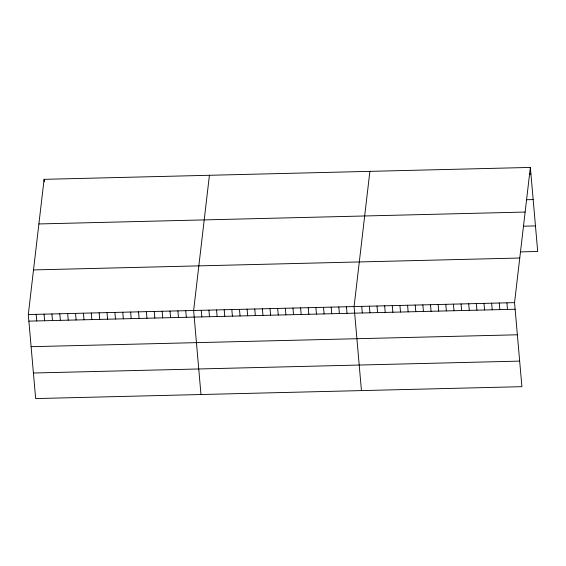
<?xml version="1.0" encoding="UTF-8"?>
<svg xmlns="http://www.w3.org/2000/svg" width="566" height="566" viewBox="0 0 566 566"><rect width="100%" height="100%" fill="white"/><g stroke="black" fill="none" stroke-linecap="round" stroke-linejoin="round"><path stroke-width="0.85" d="M530.349 167.43L514.551 302.64L521.902 386.67L35.651 398.57L28.3 314.54L44.098 179.33L530.349 167.43L537.7 251.46L520.72 251.877M209.42 175.283L193.629 310.493L200.98 394.523M369.888 171.356L354.09 306.567L361.441 390.597M529.224 174.066L530.922 174.024M526.366 199.741L533.158 199.579M38.884 223.945L525.135 212.052M523.578 226.195L535.464 225.905M33.514 269.918L519.765 258.018M28.3 314.54L514.551 302.64M28.88 321.134L515.131 309.234M31.116 346.689L517.366 334.789M33.415 373.015L519.666 361.115M506.91 302.831L507.49 309.418M499.269 303.015L499.849 309.609M491.628 303.199L492.208 309.793M483.987 303.39L484.567 309.984M476.346 303.574L476.926 310.168M468.705 303.765L469.285 310.352M461.064 303.949L461.644 310.543M453.423 304.14L454.003 310.727M445.782 304.324L446.362 310.918M438.141 304.508L438.714 311.102M430.5 304.699L431.073 311.293M422.859 304.883L423.432 311.477M415.218 305.074L415.791 311.661M407.577 305.258L408.15 311.852M399.936 305.449L400.509 312.036M392.295 305.633L392.868 312.227M384.654 305.817L385.227 312.411M377.013 306.008L377.586 312.602M369.372 306.192L369.945 312.786M361.731 306.383L362.304 312.97M346.449 306.751L347.022 313.345M338.808 306.942L339.381 313.536M331.167 307.126L331.74 313.72M323.526 307.317L324.099 313.911M315.885 307.501L316.458 314.095M308.244 307.692L308.817 314.279M300.603 307.876L301.176 314.47M292.962 308.06L293.535 314.654M285.321 308.251L285.894 314.845M277.68 308.435L278.253 315.029M270.039 308.626L270.612 315.22M262.398 308.81L262.971 315.404M254.757 309.001L255.33 315.587M247.116 309.185L247.689 315.778M239.475 309.369L240.048 315.962M231.834 309.56L232.407 316.153M224.193 309.744L224.766 316.337M216.552 309.935L217.125 316.528M208.911 310.118L209.484 316.712M201.27 310.31L201.843 316.896M185.754 310.684L186.327 317.278M177.88 310.875L178.46 317.469M170.005 311.074L170.585 317.66M162.138 311.265L162.711 317.859M154.263 311.456L154.836 318.05M146.389 311.647L146.969 318.241M138.514 311.845L139.095 318.432M130.647 312.036L131.22 318.63M122.772 312.227L123.346 318.821M114.898 312.418L115.478 319.012M107.024 312.616L107.604 319.203M99.156 312.807L99.729 319.401M91.282 312.998L91.855 319.592M83.407 313.189L83.987 319.783M75.533 313.38L76.113 319.974M67.665 313.578L68.238 320.165M59.791 313.769L60.364 320.363M44.098 179.33L44.311 181.799M51.916 313.96L52.497 320.554M44.042 314.151L44.622 320.745M36.174 314.349L36.748 320.936"/></g></svg>
